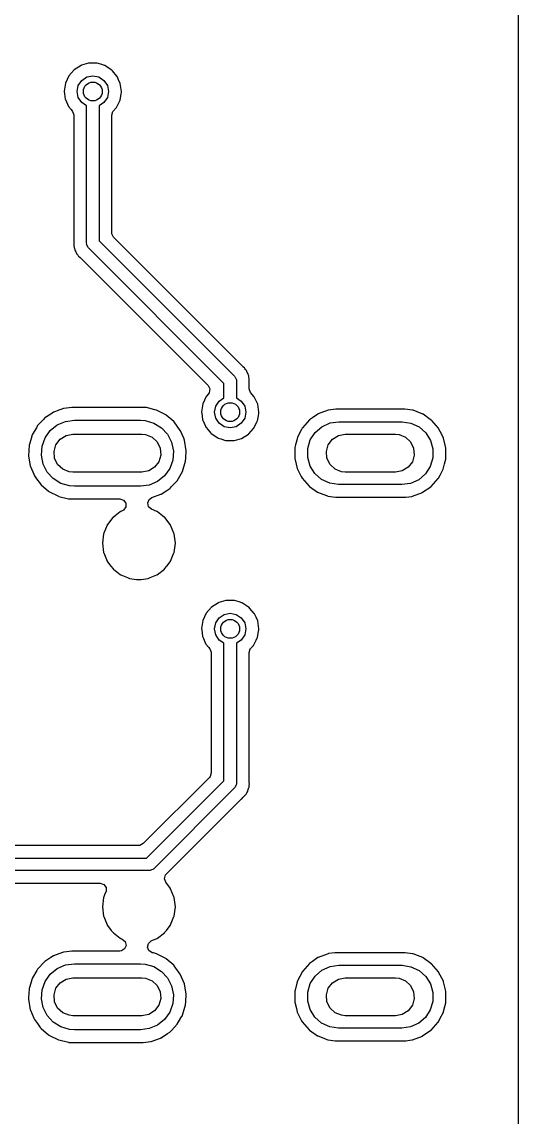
# Model space of a CAD drawing. Extents: x 0.04 to 2.01, y 0.04 to 5.04.
# Drawn here: x 1.699 to 2.01, y 1.463 to 2.149 of the extents above; entities that cross this region are included whole.
import ezdxf

# ---------------------------------------------------------------- set-up
doc = ezdxf.new("R2010")
doc.units = 0
doc.header["$MEASUREMENT"] = 0
doc.layers.add('BLACK', color=7, linetype='CONTINUOUS')

msp = doc.modelspace()

# ---------------------------------------------------------------- linework, layer by layer
at = {"layer": 'BLACK', "linetype": 'CONTINUOUS'}
for p, q in [((2.00982, 3.86016), (2.00982, 0.047923)), ((1.73201, 2.1187), (1.72865, 2.11489)), ((1.73631, 2.12141), (1.73201, 2.1187)), ((1.73657, 2.12149), (1.73631, 2.12141)), ((1.74092, 2.12273), (1.73657, 2.12149)), ((1.73657, 2.12149), (1.73657, 2.12149)), ((1.74119, 2.12281), (1.74092, 2.12273)), ((1.74092, 2.12273), (1.74092, 2.12273)), ((1.74147, 2.12281), (1.74119, 2.12281)), ((1.74325, 2.1228), (1.74147, 2.12281)), ((1.74627, 2.12278), (1.74325, 2.1228)), ((1.74919, 2.1219), (1.74627, 2.12278)), ((1.75087, 2.1214), (1.74919, 2.1219)), ((1.75114, 2.12132), (1.75087, 2.1214)), ((1.75087, 2.1214), (1.75087, 2.1214)), ((1.75178, 2.12091), (1.75114, 2.12132)), ((1.75517, 2.11871), (1.75178, 2.12091)), ((1.7554, 2.11856), (1.75517, 2.11871)), ((1.75517, 2.11871), (1.75517, 2.11871)), ((1.75558, 2.11835), (1.7554, 2.11856)), ((1.75588, 2.118), (1.75558, 2.11835)), ((1.75558, 2.11835), (1.75558, 2.11835)), ((1.75872, 2.11471), (1.75588, 2.118)), ((1.72865, 2.11489), (1.72649, 2.11029)), ((1.73453, 2.10882), (1.73666, 2.11201)), ((1.73666, 2.11201), (1.73986, 2.11415)), ((1.73986, 2.11415), (1.74362, 2.1149)), ((1.74362, 2.1149), (1.74739, 2.11415)), ((1.74739, 2.11415), (1.75058, 2.11201)), ((1.75058, 2.11201), (1.75272, 2.10882)), ((1.75883, 2.11446), (1.75872, 2.11471)), ((1.75978, 2.11238), (1.75883, 2.11446)), ((1.75883, 2.11446), (1.75883, 2.11446)), ((1.76082, 2.11008), (1.75978, 2.11238)), ((1.72649, 2.11029), (1.7257, 2.10527)), ((1.7257, 2.10527), (1.72574, 2.105)), ((1.72574, 2.105), (1.72594, 2.10351)), ((1.72574, 2.105), (1.72574, 2.105)), ((1.73378, 2.10506), (1.73453, 2.10882)), ((1.73453, 2.10129), (1.73378, 2.10506)), ((1.75272, 2.10882), (1.75346, 2.10506)), ((1.75346, 2.10506), (1.75272, 2.10129)), ((1.76154, 2.10506), (1.76082, 2.11008)), ((1.76137, 2.10363), (1.76151, 2.10447)), ((1.76151, 2.10447), (1.76154, 2.10462)), ((1.76151, 2.10447), (1.76151, 2.10447)), ((1.76154, 2.10462), (1.76154, 2.10506)), ((1.72594, 2.10351), (1.72636, 2.10024)), ((1.72636, 2.10024), (1.72648, 2.09998)), ((1.72648, 2.09998), (1.72648, 2.09998)), ((1.72648, 2.09998), (1.72777, 2.09705)), ((1.72777, 2.09705), (1.72841, 2.09559)), ((1.73666, 2.0981), (1.73453, 2.10129)), ((1.73969, 2.09608), (1.73666, 2.0981)), ((1.75058, 2.0981), (1.74756, 2.09608)), ((1.75272, 2.10129), (1.75058, 2.0981)), ((1.75848, 2.09504), (1.76069, 2.09961)), ((1.76069, 2.09961), (1.76137, 2.10363)), ((1.72841, 2.09559), (1.72999, 2.0937)), ((1.72999, 2.0937), (1.73088, 2.09265)), ((1.73088, 2.09265), (1.73178, 2.09042)), ((1.73178, 2.09042), (1.73179, 2.09014)), ((1.73969, 2.01006), (1.73969, 2.09608)), ((1.74756, 2.09608), (1.74756, 2.01169)), ((1.75545, 2.09019), (1.7562, 2.09248)), ((1.75545, 2.01657), (1.75545, 2.09019)), ((1.7562, 2.09248), (1.75646, 2.09281)), ((1.75646, 2.09281), (1.75829, 2.09483)), ((1.75829, 2.09483), (1.75848, 2.09504)), ((1.75829, 2.09483), (1.75829, 2.09483)), ((1.73179, 2.09014), (1.73179, 2.01216)), ((1.7555, 2.01596), (1.75545, 2.01657)), ((1.75659, 2.01381), (1.7555, 2.01596)), ((1.73178, 2.012), (1.73172, 2.01181)), ((1.73172, 2.01181), (1.73173, 2.01145)), ((1.73173, 2.01145), (1.73179, 2.00987)), ((1.73179, 2.01216), (1.73178, 2.012)), ((1.73179, 2.00987), (1.73179, 2.00972)), ((1.73179, 2.00972), (1.73179, 2.00895)), ((1.73179, 2.00895), (1.73182, 2.00878)), ((1.73182, 2.00878), (1.73184, 2.00858)), ((1.73184, 2.00858), (1.73188, 2.00741)), ((1.73978, 2.00975), (1.73969, 2.01006)), ((1.73973, 2.00944), (1.73978, 2.00975)), ((1.74015, 2.00862), (1.73973, 2.00944)), ((1.74044, 2.00774), (1.74015, 2.00862)), ((1.74756, 2.01169), (1.83241, 1.92684)), ((1.83723, 1.93318), (1.75659, 2.01381)), ((1.73188, 2.00741), (1.73202, 2.00708)), ((1.73202, 2.00708), (1.73202, 2.00708)), ((1.73202, 2.00708), (1.73206, 2.00699)), ((1.73206, 2.00699), (1.73231, 2.00617)), ((1.73231, 2.00617), (1.73239, 2.00572)), ((1.73239, 2.00572), (1.73258, 2.00542)), ((1.73258, 2.00542), (1.73294, 2.00483)), ((1.73294, 2.00483), (1.73321, 2.00432)), ((1.73321, 2.00432), (1.73362, 2.00336)), ((1.73362, 2.00336), (1.73378, 2.00317)), ((1.73378, 2.00317), (1.73395, 2.003)), ((1.73395, 2.003), (1.73451, 2.00228)), ((1.73451, 2.00228), (1.73471, 2.00197)), ((1.73471, 2.00197), (1.73562, 2.00127)), ((1.73562, 2.00127), (1.73602, 2.00093)), ((1.74069, 2.00755), (1.74044, 2.00774)), ((1.74084, 2.00727), (1.74069, 2.00755)), ((1.82569, 1.92242), (1.74084, 2.00727)), ((1.73602, 2.00093), (1.81582, 1.92112)), ((1.83762, 1.93284), (1.83723, 1.93318)), ((1.83854, 1.93214), (1.83762, 1.93284)), ((1.83241, 1.92684), (1.83255, 1.92656)), ((1.83255, 1.92656), (1.83281, 1.92637)), ((1.83281, 1.92637), (1.83309, 1.92549)), ((1.83873, 1.93183), (1.83854, 1.93214)), ((1.83929, 1.93111), (1.83873, 1.93183)), ((1.83873, 1.93183), (1.83873, 1.93183)), ((1.83947, 1.93094), (1.83929, 1.93111)), ((1.83962, 1.93075), (1.83947, 1.93094)), ((1.83973, 1.9305), (1.83962, 1.93075)), ((1.84004, 1.92979), (1.83973, 1.9305)), ((1.83973, 1.9305), (1.83973, 1.9305)), ((1.8403, 1.92928), (1.84004, 1.92979)), ((1.84085, 1.92839), (1.8403, 1.92928)), ((1.84093, 1.92794), (1.84085, 1.92839)), ((1.84118, 1.92712), (1.84093, 1.92794)), ((1.84122, 1.92703), (1.84118, 1.92712)), ((1.84136, 1.9267), (1.84122, 1.92703)), ((1.84122, 1.92703), (1.84122, 1.92703)), ((1.84138, 1.92634), (1.84136, 1.9267)), ((1.84141, 1.92553), (1.84138, 1.92634)), ((1.81582, 1.92112), (1.81692, 1.91898)), ((1.81692, 1.91898), (1.81654, 1.9166)), ((1.82569, 1.9134), (1.82569, 1.92242)), ((1.83309, 1.92549), (1.83351, 1.92467)), ((1.83351, 1.92467), (1.83346, 1.92436)), ((1.83346, 1.92436), (1.83356, 1.92406)), ((1.83356, 1.92406), (1.83356, 1.9134)), ((1.84142, 1.92533), (1.84141, 1.92553)), ((1.84145, 1.92516), (1.84142, 1.92533)), ((1.84145, 1.92439), (1.84145, 1.92516)), ((1.84146, 1.92424), (1.84145, 1.92439)), ((1.84145, 1.92195), (1.84146, 1.92211)), ((1.84145, 1.91932), (1.84145, 1.92195)), ((1.84147, 1.91899), (1.84145, 1.91932)), ((1.84153, 1.9223), (1.84146, 1.92424)), ((1.84146, 1.92211), (1.84153, 1.9223)), ((1.8424, 1.91677), (1.84147, 1.91899)), ((1.81465, 1.91426), (1.81249, 1.90966)), ((1.81483, 1.91447), (1.81465, 1.91426)), ((1.81599, 1.91579), (1.81483, 1.91447)), ((1.81483, 1.91447), (1.81483, 1.91447)), ((1.81654, 1.9166), (1.81599, 1.91579)), ((1.82266, 1.91138), (1.82569, 1.9134)), ((1.83356, 1.9134), (1.83658, 1.91138)), ((1.84472, 1.91408), (1.8424, 1.91677)), ((1.84682, 1.90945), (1.84472, 1.91408)), ((1.72134, 1.90523), (1.71921, 1.90445)), ((1.72526, 1.90665), (1.72134, 1.90523)), ((1.72547, 1.90673), (1.72526, 1.90665)), ((1.72526, 1.90665), (1.72526, 1.90665)), ((1.73042, 1.9073), (1.72547, 1.90673)), ((1.77656, 1.9073), (1.73042, 1.9073)), ((1.77662, 1.9073), (1.77656, 1.9073)), ((1.77681, 1.90729), (1.77662, 1.9073)), ((1.77662, 1.9073), (1.77662, 1.9073)), ((1.77698, 1.90728), (1.77681, 1.90729)), ((1.77681, 1.90729), (1.77681, 1.90729)), ((1.77715, 1.90724), (1.77698, 1.90728)), ((1.78239, 1.90595), (1.77715, 1.90724)), ((1.77715, 1.90724), (1.77715, 1.90724)), ((1.78345, 1.90569), (1.78239, 1.90595)), ((1.78938, 1.90267), (1.78345, 1.90569)), ((1.81249, 1.90966), (1.8117, 1.90464)), ((1.81978, 1.90443), (1.82053, 1.90819)), ((1.82053, 1.90819), (1.82266, 1.91138)), ((1.83658, 1.91138), (1.83872, 1.90819)), ((1.83872, 1.90819), (1.83946, 1.90443)), ((1.84754, 1.90443), (1.84682, 1.90945)), ((1.89101, 1.90572), (1.88477, 1.90336)), ((1.89124, 1.90575), (1.89101, 1.90572)), ((1.89583, 1.9063), (1.89124, 1.90575)), ((1.89124, 1.90575), (1.89124, 1.90575)), ((1.89596, 1.90632), (1.89583, 1.9063)), ((1.93883, 1.90632), (1.89596, 1.90632)), ((1.93895, 1.9063), (1.93883, 1.90632)), ((1.94368, 1.90568), (1.93895, 1.9063)), ((1.94392, 1.90565), (1.94368, 1.90568)), ((1.94368, 1.90568), (1.94368, 1.90568)), ((1.94414, 1.90556), (1.94392, 1.90565)), ((1.94667, 1.90457), (1.94414, 1.90556)), ((1.94414, 1.90556), (1.94414, 1.90556)), ((1.71296, 1.90008), (1.70906, 1.89597)), ((1.71348, 1.90064), (1.71296, 1.90008)), ((1.71364, 1.9008), (1.71348, 1.90064)), ((1.71348, 1.90064), (1.71348, 1.90064)), ((1.71733, 1.90322), (1.71364, 1.9008)), ((1.71902, 1.90433), (1.71733, 1.90322)), ((1.71921, 1.90445), (1.71902, 1.90433)), ((1.71902, 1.90433), (1.71902, 1.90433)), ((1.72138, 1.89642), (1.72653, 1.89865)), ((1.72653, 1.89865), (1.73209, 1.89941)), ((1.73209, 1.89941), (1.77343, 1.89941)), ((1.77343, 1.89941), (1.77644, 1.89919)), ((1.77644, 1.89919), (1.78183, 1.89762)), ((1.78955, 1.90252), (1.78938, 1.90267)), ((1.79428, 1.8985), (1.78955, 1.90252)), ((1.78955, 1.90252), (1.78955, 1.90252)), ((1.79446, 1.89835), (1.79428, 1.8985)), ((1.79428, 1.8985), (1.79428, 1.8985)), ((1.7984, 1.89299), (1.79446, 1.89835)), ((1.8117, 1.90464), (1.81174, 1.90437)), ((1.81174, 1.90437), (1.81174, 1.90437)), ((1.81174, 1.90437), (1.81179, 1.90399)), ((1.81179, 1.90399), (1.81236, 1.89961)), ((1.81236, 1.89961), (1.81248, 1.89935)), ((1.81248, 1.89935), (1.81248, 1.89935)), ((1.81248, 1.89935), (1.81409, 1.89569)), ((1.82053, 1.90066), (1.81978, 1.90443)), ((1.82266, 1.89747), (1.82053, 1.90066)), ((1.83872, 1.90066), (1.83658, 1.89747)), ((1.83946, 1.90443), (1.83872, 1.90066)), ((1.84448, 1.89441), (1.84636, 1.8983)), ((1.84636, 1.8983), (1.84657, 1.89873)), ((1.84657, 1.89873), (1.84669, 1.89898)), ((1.84657, 1.89873), (1.84657, 1.89873)), ((1.84669, 1.89898), (1.84724, 1.90221)), ((1.84724, 1.90221), (1.84751, 1.90384)), ((1.84751, 1.90384), (1.84754, 1.90399)), ((1.84751, 1.90384), (1.84751, 1.90384)), ((1.84754, 1.90399), (1.84754, 1.90443)), ((1.87927, 1.89958), (1.87483, 1.8946)), ((1.88119, 1.9009), (1.87927, 1.89958)), ((1.88457, 1.90323), (1.88119, 1.9009)), ((1.88477, 1.90336), (1.88457, 1.90323)), ((1.88457, 1.90323), (1.88457, 1.90323)), ((1.89211, 1.89763), (1.89764, 1.89843)), ((1.89764, 1.89843), (1.93701, 1.89843)), ((1.93701, 1.89843), (1.93725, 1.89842)), ((1.93725, 1.89842), (1.94276, 1.89757)), ((1.95014, 1.90322), (1.94667, 1.90457)), ((1.95033, 1.90309), (1.95014, 1.90322)), ((1.95486, 1.8999), (1.95033, 1.90309)), ((1.95033, 1.90309), (1.95033, 1.90309)), ((1.9556, 1.89939), (1.95486, 1.8999)), ((1.95999, 1.89436), (1.9556, 1.89939)), ((1.7083, 1.89466), (1.70596, 1.89064)), ((1.70906, 1.89597), (1.7083, 1.89466)), ((1.71377, 1.88832), (1.71702, 1.89289)), ((1.71702, 1.89289), (1.72138, 1.89642)), ((1.78183, 1.89762), (1.7866, 1.89467)), ((1.7866, 1.89467), (1.7904, 1.89054)), ((1.79849, 1.89278), (1.7984, 1.89299)), ((1.80051, 1.88805), (1.79849, 1.89278)), ((1.79849, 1.89278), (1.79849, 1.89278)), ((1.81409, 1.89569), (1.81441, 1.89496)), ((1.81441, 1.89496), (1.81579, 1.89332)), ((1.81579, 1.89332), (1.8175, 1.89128)), ((1.82586, 1.89533), (1.82266, 1.89747)), ((1.82962, 1.89458), (1.82586, 1.89533)), ((1.83339, 1.89533), (1.82962, 1.89458)), ((1.83658, 1.89747), (1.83339, 1.89533)), ((1.84125, 1.89084), (1.84429, 1.8942)), ((1.84429, 1.8942), (1.84448, 1.89441)), ((1.84429, 1.8942), (1.84429, 1.8942)), ((1.87426, 1.89352), (1.8717, 1.8887)), ((1.87472, 1.89439), (1.87426, 1.89352)), ((1.87483, 1.8946), (1.87472, 1.89439)), ((1.87472, 1.89439), (1.87472, 1.89439)), ((1.87977, 1.887), (1.8828, 1.89168)), ((1.8828, 1.89168), (1.88703, 1.89532)), ((1.88703, 1.89532), (1.89211, 1.89763)), ((1.94276, 1.89757), (1.94782, 1.89519)), ((1.94782, 1.89519), (1.952, 1.8915)), ((1.952, 1.8915), (1.95498, 1.88678)), ((1.96009, 1.89415), (1.95999, 1.89436)), ((1.961, 1.8924), (1.96009, 1.89415)), ((1.96009, 1.89415), (1.96009, 1.89415)), ((1.96305, 1.88842), (1.961, 1.8924)), ((1.70476, 1.88707), (1.70395, 1.88437)), ((1.70571, 1.89021), (1.70476, 1.88707)), ((1.70596, 1.89064), (1.70571, 1.89021)), ((1.71187, 1.88304), (1.71377, 1.88832)), ((1.72055, 1.88405), (1.72317, 1.88749)), ((1.72317, 1.88749), (1.72685, 1.88976)), ((1.72685, 1.88976), (1.7311, 1.89055)), ((1.7311, 1.89055), (1.77441, 1.89055)), ((1.77441, 1.89055), (1.7767, 1.89033)), ((1.7767, 1.89033), (1.78072, 1.88872)), ((1.78072, 1.88872), (1.78389, 1.88578)), ((1.78389, 1.88578), (1.78579, 1.8819)), ((1.7904, 1.89054), (1.79294, 1.88554)), ((1.79294, 1.88554), (1.79405, 1.88004)), ((1.80101, 1.88686), (1.80051, 1.88805)), ((1.80214, 1.8803), (1.80101, 1.88686)), ((1.8175, 1.89128), (1.8175, 1.89128)), ((1.8175, 1.89128), (1.81768, 1.89107)), ((1.81768, 1.89107), (1.82191, 1.88825)), ((1.82191, 1.88825), (1.82217, 1.88817)), ((1.82217, 1.88817), (1.82217, 1.88817)), ((1.82217, 1.88817), (1.82378, 1.88767)), ((1.82378, 1.88767), (1.82676, 1.88674)), ((1.82676, 1.88674), (1.8293, 1.88669)), ((1.8293, 1.88669), (1.83156, 1.88665)), ((1.83156, 1.88665), (1.83156, 1.88665)), ((1.83156, 1.88665), (1.83184, 1.88664)), ((1.83184, 1.88664), (1.8321, 1.88672)), ((1.8321, 1.88672), (1.83375, 1.88717)), ((1.8321, 1.88672), (1.8321, 1.88672)), ((1.83375, 1.88717), (1.83674, 1.88798)), ((1.83674, 1.88798), (1.84107, 1.89064)), ((1.84107, 1.89064), (1.84125, 1.89084)), ((1.87123, 1.88682), (1.87053, 1.88405)), ((1.8717, 1.8887), (1.87123, 1.88682)), ((1.87817, 1.88165), (1.87977, 1.887)), ((1.89102, 1.88405), (1.89364, 1.88749)), ((1.89364, 1.88749), (1.89732, 1.88976)), ((1.89732, 1.88976), (1.90157, 1.89055)), ((1.90157, 1.89055), (1.93307, 1.89055)), ((1.93307, 1.89055), (1.93536, 1.89033)), ((1.93536, 1.89033), (1.93938, 1.88872)), ((1.93938, 1.88872), (1.94255, 1.88578)), ((1.94255, 1.88578), (1.94445, 1.8819)), ((1.95498, 1.88678), (1.95651, 1.88141)), ((1.96314, 1.88805), (1.96305, 1.88842)), ((1.96415, 1.88382), (1.96314, 1.88805)), ((1.70378, 1.88383), (1.70337, 1.87718)), ((1.70395, 1.88437), (1.70378, 1.88383)), ((1.71146, 1.87744), (1.71187, 1.88304)), ((1.71935, 1.87989), (1.72055, 1.88405)), ((1.71972, 1.87558), (1.71935, 1.87989)), ((1.78579, 1.8819), (1.78616, 1.87759)), ((1.79405, 1.88004), (1.79364, 1.87444)), ((1.80185, 1.87555), (1.80214, 1.8803)), ((1.87008, 1.88222), (1.87004, 1.87555)), ((1.87053, 1.88405), (1.87008, 1.88222)), ((1.87813, 1.87607), (1.87817, 1.88165)), ((1.88982, 1.87989), (1.89102, 1.88405)), ((1.89019, 1.87558), (1.88982, 1.87989)), ((1.94445, 1.8819), (1.94483, 1.87759)), ((1.95651, 1.88141), (1.95648, 1.87583)), ((1.96461, 1.88193), (1.96415, 1.88382)), ((1.96457, 1.87526), (1.96461, 1.88193)), ((1.70337, 1.87718), (1.7045, 1.87062)), ((1.71257, 1.87194), (1.71146, 1.87744)), ((1.71511, 1.86694), (1.71257, 1.87194)), ((1.72162, 1.8717), (1.71972, 1.87558)), ((1.72479, 1.86876), (1.72162, 1.8717)), ((1.78496, 1.87343), (1.78234, 1.86999)), ((1.78616, 1.87759), (1.78496, 1.87343)), ((1.79364, 1.87444), (1.79174, 1.86916)), ((1.7998, 1.86727), (1.80173, 1.87365)), ((1.80173, 1.87365), (1.80185, 1.87555)), ((1.87004, 1.87555), (1.8701, 1.87532)), ((1.8701, 1.87532), (1.87092, 1.87188)), ((1.8701, 1.87532), (1.8701, 1.87532)), ((1.87092, 1.87188), (1.8716, 1.86906)), ((1.87967, 1.8707), (1.87813, 1.87607)), ((1.89209, 1.8717), (1.89019, 1.87558)), ((1.89526, 1.86876), (1.89209, 1.8717)), ((1.94362, 1.87343), (1.941, 1.86999)), ((1.94483, 1.87759), (1.94362, 1.87343)), ((1.95648, 1.87583), (1.95488, 1.87048)), ((1.96294, 1.86878), (1.96376, 1.87202)), ((1.96376, 1.87202), (1.96451, 1.87503)), ((1.96451, 1.87503), (1.96457, 1.87526)), ((1.96451, 1.87503), (1.96451, 1.87503)), ((1.7045, 1.87062), (1.70459, 1.87041)), ((1.70459, 1.87041), (1.70662, 1.86563)), ((1.70662, 1.86563), (1.70711, 1.86449)), ((1.70711, 1.86449), (1.70845, 1.86267)), ((1.71891, 1.86281), (1.71511, 1.86694)), ((1.72881, 1.86715), (1.72479, 1.86876)), ((1.7311, 1.86693), (1.72881, 1.86715)), ((1.77441, 1.86693), (1.7311, 1.86693)), ((1.77866, 1.86772), (1.77441, 1.86693)), ((1.78234, 1.86999), (1.77866, 1.86772)), ((1.78849, 1.86459), (1.78413, 1.86106)), ((1.79174, 1.86916), (1.78849, 1.86459)), ((1.79645, 1.86151), (1.7998, 1.86727)), ((1.8716, 1.86906), (1.87216, 1.86797)), ((1.87216, 1.86797), (1.87414, 1.86413)), ((1.87414, 1.86413), (1.87466, 1.86312)), ((1.88265, 1.86598), (1.87967, 1.8707)), ((1.88683, 1.86229), (1.88265, 1.86598)), ((1.89928, 1.86715), (1.89526, 1.86876)), ((1.90157, 1.86693), (1.89928, 1.86715)), ((1.93307, 1.86693), (1.90157, 1.86693)), ((1.93732, 1.86772), (1.93307, 1.86693)), ((1.941, 1.86999), (1.93732, 1.86772)), ((1.95184, 1.8658), (1.94761, 1.86216)), ((1.95488, 1.87048), (1.95184, 1.8658)), ((1.95995, 1.86312), (1.96098, 1.86508)), ((1.96098, 1.86508), (1.96294, 1.86878)), ((1.70845, 1.86267), (1.71059, 1.85976)), ((1.71059, 1.85976), (1.71105, 1.85913)), ((1.71105, 1.85913), (1.71123, 1.85898)), ((1.71123, 1.85898), (1.71123, 1.85898)), ((1.71123, 1.85898), (1.71596, 1.85496)), ((1.72368, 1.85986), (1.71891, 1.86281)), ((1.72907, 1.85829), (1.72368, 1.85986)), ((1.73209, 1.85807), (1.72907, 1.85829)), ((1.77343, 1.85807), (1.73209, 1.85807)), ((1.77898, 1.85883), (1.77343, 1.85807)), ((1.78413, 1.86106), (1.77898, 1.85883)), ((1.79223, 1.85706), (1.79297, 1.85784)), ((1.79297, 1.85784), (1.79645, 1.86151)), ((1.87466, 1.86312), (1.87905, 1.85809)), ((1.87905, 1.85809), (1.87924, 1.85796)), ((1.87924, 1.85796), (1.87924, 1.85796)), ((1.87924, 1.85796), (1.88432, 1.85439)), ((1.89188, 1.85992), (1.88683, 1.86229)), ((1.8974, 1.85906), (1.89188, 1.85992)), ((1.89764, 1.85906), (1.8974, 1.85906)), ((1.93701, 1.85906), (1.89764, 1.85906)), ((1.94253, 1.85985), (1.93701, 1.85906)), ((1.94761, 1.86216), (1.94253, 1.85985)), ((1.95007, 1.85425), (1.95519, 1.85777)), ((1.95519, 1.85777), (1.95538, 1.8579)), ((1.95538, 1.8579), (1.95982, 1.86288)), ((1.95982, 1.86288), (1.95995, 1.86312)), ((1.71596, 1.85496), (1.71613, 1.85482)), ((1.71613, 1.85482), (1.72206, 1.85179)), ((1.72206, 1.85179), (1.72228, 1.85173)), ((1.72228, 1.85173), (1.72228, 1.85173)), ((1.72228, 1.85173), (1.72836, 1.85024)), ((1.77892, 1.84981), (1.78055, 1.85094)), ((1.78055, 1.85094), (1.7863, 1.85303)), ((1.7863, 1.85303), (1.78649, 1.85315)), ((1.78649, 1.85315), (1.78994, 1.85541)), ((1.78649, 1.85315), (1.78649, 1.85315)), ((1.78994, 1.85541), (1.79187, 1.85668)), ((1.79187, 1.85668), (1.79223, 1.85706)), ((1.88432, 1.85439), (1.88451, 1.85426)), ((1.88451, 1.85426), (1.88524, 1.85397)), ((1.88524, 1.85397), (1.89043, 1.85195)), ((1.89043, 1.85195), (1.89073, 1.85183)), ((1.89073, 1.85183), (1.89096, 1.8518)), ((1.89096, 1.8518), (1.89096, 1.8518)), ((1.89096, 1.8518), (1.89385, 1.85142)), ((1.89385, 1.85142), (1.89582, 1.85116)), ((1.89582, 1.85116), (1.93868, 1.85116)), ((1.93868, 1.85116), (1.93958, 1.85127)), ((1.93958, 1.85127), (1.9434, 1.85173)), ((1.9434, 1.85173), (1.94363, 1.85176)), ((1.9434, 1.85173), (1.9434, 1.85173)), ((1.94363, 1.85176), (1.94988, 1.85412)), ((1.94988, 1.85412), (1.95007, 1.85425)), ((1.95007, 1.85425), (1.95007, 1.85425)), ((1.72836, 1.85024), (1.72836, 1.85024)), ((1.72836, 1.85024), (1.72853, 1.8502)), ((1.72853, 1.8502), (1.72871, 1.85019)), ((1.72871, 1.85019), (1.72871, 1.85019)), ((1.72871, 1.85019), (1.72889, 1.85018)), ((1.72889, 1.85018), (1.72889, 1.85018)), ((1.72889, 1.85018), (1.72895, 1.85018)), ((1.72895, 1.85018), (1.7606, 1.85018)), ((1.7606, 1.85018), (1.76289, 1.84943)), ((1.76289, 1.84943), (1.76431, 1.84748)), ((1.76431, 1.84508), (1.76289, 1.84313)), ((1.76431, 1.84748), (1.76431, 1.84508)), ((1.77799, 1.84758), (1.77892, 1.84981)), ((1.77856, 1.84524), (1.77799, 1.84758)), ((1.78039, 1.84367), (1.77856, 1.84524)), ((1.78363, 1.84233), (1.78039, 1.84367)), ((1.75613, 1.8384), (1.75281, 1.83407)), ((1.75628, 1.8386), (1.75613, 1.8384)), ((1.75762, 1.83963), (1.75628, 1.8386)), ((1.76081, 1.84208), (1.75762, 1.83963)), ((1.76101, 1.84223), (1.76081, 1.84208)), ((1.76081, 1.84208), (1.76081, 1.84208)), ((1.76125, 1.84233), (1.76101, 1.84223)), ((1.76209, 1.84268), (1.76125, 1.84233)), ((1.76125, 1.84233), (1.76125, 1.84233)), ((1.76289, 1.84313), (1.76209, 1.84268)), ((1.78387, 1.84223), (1.78363, 1.84233)), ((1.78363, 1.84233), (1.78363, 1.84233)), ((1.78407, 1.84208), (1.78387, 1.84223)), ((1.78726, 1.83963), (1.78407, 1.84208)), ((1.78407, 1.84208), (1.78407, 1.84208)), ((1.7886, 1.8386), (1.78726, 1.83963)), ((1.78876, 1.8384), (1.7886, 1.8386)), ((1.79208, 1.83407), (1.78876, 1.8384)), ((1.75255, 1.83363), (1.75054, 1.82877)), ((1.75265, 1.83387), (1.75255, 1.83363)), ((1.75255, 1.83363), (1.75255, 1.83363)), ((1.75281, 1.83407), (1.75265, 1.83387)), ((1.75281, 1.83407), (1.75281, 1.83407)), ((1.79223, 1.83387), (1.79208, 1.83407)), ((1.79208, 1.83407), (1.79208, 1.83407)), ((1.79233, 1.83363), (1.79223, 1.83387)), ((1.79434, 1.82877), (1.79233, 1.83363)), ((1.79233, 1.83363), (1.79233, 1.83363)), ((1.75037, 1.82836), (1.74959, 1.82244)), ((1.75054, 1.82877), (1.75037, 1.82836)), ((1.79452, 1.82836), (1.79434, 1.82877)), ((1.79529, 1.82244), (1.79452, 1.82836)), ((1.74959, 1.82244), (1.75037, 1.81653)), ((1.75037, 1.81653), (1.75046, 1.81629)), ((1.75046, 1.81629), (1.75255, 1.81125)), ((1.79233, 1.81125), (1.79442, 1.81629)), ((1.79442, 1.81629), (1.79452, 1.81653)), ((1.79452, 1.81653), (1.79529, 1.82244)), ((1.75255, 1.81125), (1.75255, 1.81125)), ((1.75255, 1.81125), (1.75265, 1.81101)), ((1.75265, 1.81101), (1.75281, 1.81081)), ((1.75281, 1.81081), (1.75281, 1.81081)), ((1.75281, 1.81081), (1.75499, 1.80796)), ((1.78989, 1.80796), (1.79208, 1.81081)), ((1.79208, 1.81081), (1.79223, 1.81101)), ((1.79208, 1.81081), (1.79208, 1.81081)), ((1.79223, 1.81101), (1.79233, 1.81125)), ((1.79233, 1.81125), (1.79233, 1.81125)), ((1.75499, 1.80796), (1.75628, 1.80628)), ((1.75628, 1.80628), (1.75648, 1.80613)), ((1.75648, 1.80613), (1.76081, 1.80281)), ((1.76081, 1.80281), (1.76081, 1.80281)), ((1.76081, 1.80281), (1.76101, 1.80265)), ((1.76101, 1.80265), (1.76125, 1.80255)), ((1.76125, 1.80255), (1.76125, 1.80255)), ((1.76125, 1.80255), (1.76533, 1.80086)), ((1.77955, 1.80086), (1.78363, 1.80255)), ((1.78363, 1.80255), (1.78387, 1.80265)), ((1.78363, 1.80255), (1.78363, 1.80255)), ((1.78387, 1.80265), (1.78407, 1.80281)), ((1.78407, 1.80281), (1.7884, 1.80613)), ((1.78407, 1.80281), (1.78407, 1.80281)), ((1.7884, 1.80613), (1.7886, 1.80628)), ((1.7886, 1.80628), (1.78989, 1.80796)), ((1.76533, 1.80086), (1.76653, 1.80037)), ((1.76653, 1.80037), (1.77096, 1.79978)), ((1.77096, 1.79978), (1.77393, 1.79978)), ((1.77393, 1.79978), (1.77836, 1.80037)), ((1.77836, 1.80037), (1.77955, 1.80086)), ((1.81801, 1.78245), (1.81465, 1.77864)), ((1.82231, 1.78516), (1.81801, 1.78245)), ((1.82257, 1.78524), (1.82231, 1.78516)), ((1.82692, 1.78648), (1.82257, 1.78524)), ((1.82257, 1.78524), (1.82257, 1.78524)), ((1.82719, 1.78656), (1.82692, 1.78648)), ((1.82692, 1.78648), (1.82692, 1.78648)), ((1.82747, 1.78655), (1.82719, 1.78656)), ((1.82925, 1.78654), (1.82747, 1.78655)), ((1.83227, 1.78652), (1.82925, 1.78654)), ((1.83513, 1.78567), (1.83227, 1.78652)), ((1.83687, 1.78515), (1.83513, 1.78567)), ((1.83714, 1.78507), (1.83687, 1.78515)), ((1.83687, 1.78515), (1.83687, 1.78515)), ((1.83737, 1.78492), (1.83714, 1.78507)), ((1.84117, 1.78246), (1.83737, 1.78492)), ((1.8414, 1.78231), (1.84117, 1.78246)), ((1.84117, 1.78246), (1.84117, 1.78246)), ((1.84158, 1.7821), (1.8414, 1.78231)), ((1.84199, 1.78162), (1.84158, 1.7821)), ((1.84158, 1.7821), (1.84158, 1.7821)), ((1.81465, 1.77864), (1.81249, 1.77404)), ((1.82053, 1.77257), (1.82266, 1.77576)), ((1.82266, 1.77576), (1.82586, 1.7779)), ((1.82586, 1.7779), (1.82962, 1.77865)), ((1.82962, 1.77865), (1.83339, 1.7779)), ((1.83339, 1.7779), (1.83658, 1.77576)), ((1.83658, 1.77576), (1.83872, 1.77257)), ((1.84472, 1.77846), (1.84199, 1.78162)), ((1.84483, 1.7782), (1.84472, 1.77846)), ((1.84577, 1.77614), (1.84483, 1.7782)), ((1.84483, 1.7782), (1.84483, 1.7782)), ((1.84682, 1.77383), (1.84577, 1.77614)), ((1.81249, 1.77404), (1.8117, 1.76902)), ((1.8117, 1.76902), (1.81174, 1.76875)), ((1.81174, 1.76875), (1.81174, 1.76875)), ((1.81174, 1.76875), (1.81178, 1.76848)), ((1.81178, 1.76848), (1.81236, 1.76398)), ((1.81978, 1.7688), (1.82053, 1.77257)), ((1.82053, 1.76504), (1.81978, 1.7688)), ((1.83872, 1.77257), (1.83946, 1.7688)), ((1.83946, 1.7688), (1.83872, 1.76504)), ((1.84754, 1.7688), (1.84682, 1.77383)), ((1.84717, 1.7662), (1.84751, 1.76822)), ((1.84751, 1.76822), (1.84754, 1.76837)), ((1.84751, 1.76822), (1.84751, 1.76822)), ((1.84754, 1.76837), (1.84754, 1.7688)), ((1.81236, 1.76398), (1.81248, 1.76373)), ((1.81248, 1.76373), (1.81248, 1.76373)), ((1.81248, 1.76373), (1.81426, 1.75967)), ((1.82266, 1.76184), (1.82053, 1.76504)), ((1.82569, 1.75982), (1.82266, 1.76184)), ((1.83658, 1.76184), (1.83356, 1.75982)), ((1.83872, 1.76504), (1.83658, 1.76184)), ((1.84448, 1.75878), (1.84596, 1.76184)), ((1.84596, 1.76184), (1.84657, 1.76311)), ((1.84657, 1.76311), (1.84669, 1.76336)), ((1.84657, 1.76311), (1.84657, 1.76311)), ((1.84669, 1.76336), (1.84717, 1.7662)), ((1.81426, 1.75967), (1.81441, 1.75933)), ((1.81441, 1.75933), (1.81598, 1.75746)), ((1.81598, 1.75746), (1.81688, 1.7564)), ((1.81688, 1.7564), (1.81778, 1.75417)), ((1.82569, 1.67377), (1.82569, 1.75982)), ((1.83356, 1.75982), (1.83356, 1.67214)), ((1.84145, 1.75394), (1.8422, 1.75623)), ((1.8422, 1.75623), (1.84246, 1.75656)), ((1.84246, 1.75656), (1.8428, 1.75693)), ((1.8428, 1.75693), (1.84413, 1.7584)), ((1.84413, 1.7584), (1.84429, 1.75858)), ((1.84429, 1.75858), (1.84448, 1.75878)), ((1.84429, 1.75858), (1.84429, 1.75858)), ((1.81778, 1.75417), (1.81779, 1.75389)), ((1.81779, 1.75389), (1.81779, 1.67866)), ((1.84145, 1.67322), (1.84145, 1.75394)), ((1.81665, 1.6759), (1.77518, 1.63443)), ((1.77731, 1.62539), (1.82569, 1.67377)), ((1.81705, 1.67637), (1.81665, 1.6759)), ((1.81779, 1.67866), (1.81705, 1.67637)), ((1.84149, 1.67269), (1.84145, 1.67322)), ((1.84164, 1.67155), (1.84149, 1.67269)), ((1.83241, 1.66936), (1.78172, 1.61867)), ((1.83255, 1.66964), (1.83241, 1.66936)), ((1.83281, 1.66983), (1.83255, 1.66964)), ((1.83309, 1.6707), (1.83281, 1.66983)), ((1.83351, 1.67153), (1.83309, 1.6707)), ((1.83356, 1.67214), (1.83346, 1.67184)), ((1.83346, 1.67184), (1.83351, 1.67153)), ((1.839, 1.66485), (1.83955, 1.66545)), ((1.83955, 1.66545), (1.8398, 1.66571)), ((1.8398, 1.66571), (1.83996, 1.66613)), ((1.83996, 1.66613), (1.84037, 1.66689)), ((1.84037, 1.66689), (1.84042, 1.66697)), ((1.84042, 1.66697), (1.84063, 1.66727)), ((1.84042, 1.66697), (1.84042, 1.66697)), ((1.84063, 1.66727), (1.84087, 1.66829)), ((1.84087, 1.66829), (1.84104, 1.66883)), ((1.84104, 1.66883), (1.84133, 1.66955)), ((1.84133, 1.66955), (1.84143, 1.6698)), ((1.84133, 1.66955), (1.84133, 1.66955)), ((1.84143, 1.6698), (1.84145, 1.67005)), ((1.84145, 1.67029), (1.84156, 1.67119)), ((1.84145, 1.67005), (1.84145, 1.67029)), ((1.84156, 1.6712), (1.84164, 1.67155)), ((1.84156, 1.67119), (1.84156, 1.6712)), ((1.84156, 1.6712), (1.84156, 1.6712)), ((1.78956, 1.61535), (1.8365, 1.66229)), ((1.8365, 1.66229), (1.83662, 1.66239)), ((1.83662, 1.66239), (1.8368, 1.66248)), ((1.8368, 1.66248), (1.83762, 1.66336)), ((1.83762, 1.66336), (1.83812, 1.66391)), ((1.83812, 1.66391), (1.83822, 1.66401)), ((1.83822, 1.66401), (1.83877, 1.66455)), ((1.83877, 1.66455), (1.83887, 1.6647)), ((1.83887, 1.6647), (1.839, 1.66485)), ((1.77242, 1.63329), (1.596, 1.63329)), ((1.77303, 1.63334), (1.77242, 1.63329)), ((1.77518, 1.63443), (1.77303, 1.63334)), ((1.5939, 1.62539), (1.77731, 1.62539)), ((1.77894, 1.61752), (1.59553, 1.61752)), ((1.77924, 1.61762), (1.77894, 1.61752)), ((1.77955, 1.61757), (1.77924, 1.61762)), ((1.78037, 1.61799), (1.77955, 1.61757)), ((1.78125, 1.61827), (1.78037, 1.61799)), ((1.78144, 1.61853), (1.78125, 1.61827)), ((1.78172, 1.61867), (1.78144, 1.61853)), ((1.78842, 1.61249), (1.78911, 1.6148)), ((1.78923, 1.61022), (1.78842, 1.61249)), ((1.78911, 1.6148), (1.78956, 1.61535)), ((1.60041, 1.60963), (1.74819, 1.60963)), ((1.74819, 1.60963), (1.75048, 1.60888)), ((1.75048, 1.60888), (1.7519, 1.60693)), ((1.75179, 1.60424), (1.75101, 1.60235)), ((1.7519, 1.60452), (1.75179, 1.60424)), ((1.7519, 1.60693), (1.7519, 1.60452)), ((1.79223, 1.60631), (1.78923, 1.61022)), ((1.79233, 1.60607), (1.79223, 1.60631)), ((1.79442, 1.60103), (1.79233, 1.60607)), ((1.79233, 1.60607), (1.79233, 1.60607)), ((1.75037, 1.6008), (1.74959, 1.59488)), ((1.75049, 1.60108), (1.75037, 1.6008)), ((1.75101, 1.60235), (1.75049, 1.60108)), ((1.79452, 1.6008), (1.79442, 1.60103)), ((1.79529, 1.59488), (1.79452, 1.6008)), ((1.74959, 1.59488), (1.75037, 1.58897)), ((1.79452, 1.58897), (1.79529, 1.59488)), ((1.75037, 1.58897), (1.75046, 1.58873)), ((1.75046, 1.58873), (1.75255, 1.58369)), ((1.75255, 1.58369), (1.75255, 1.58369)), ((1.75255, 1.58369), (1.75265, 1.58346)), ((1.75265, 1.58346), (1.75281, 1.58325)), ((1.75281, 1.58325), (1.75281, 1.58325)), ((1.75281, 1.58325), (1.75521, 1.58011)), ((1.78967, 1.58011), (1.79208, 1.58325)), ((1.79208, 1.58325), (1.79223, 1.58346)), ((1.79208, 1.58325), (1.79208, 1.58325)), ((1.79223, 1.58346), (1.79233, 1.58369)), ((1.79233, 1.58369), (1.79442, 1.58873)), ((1.79233, 1.58369), (1.79233, 1.58369)), ((1.79442, 1.58873), (1.79452, 1.58897)), ((1.75521, 1.58011), (1.75628, 1.57872)), ((1.75628, 1.57872), (1.75648, 1.57857)), ((1.75648, 1.57857), (1.76081, 1.57525)), ((1.78407, 1.57525), (1.7884, 1.57857)), ((1.7884, 1.57857), (1.7886, 1.57872)), ((1.7886, 1.57872), (1.78967, 1.58011)), ((1.76081, 1.57525), (1.76081, 1.57525)), ((1.76081, 1.57525), (1.76101, 1.57509)), ((1.76101, 1.57509), (1.76125, 1.57499)), ((1.76125, 1.57499), (1.76125, 1.57499)), ((1.76125, 1.57499), (1.76209, 1.57464)), ((1.76209, 1.57464), (1.76392, 1.57308)), ((1.76449, 1.57074), (1.76356, 1.56851)), ((1.76392, 1.57308), (1.76449, 1.57074)), ((1.77782, 1.56969), (1.77839, 1.57203)), ((1.77873, 1.56746), (1.77782, 1.56969)), ((1.77839, 1.57203), (1.78021, 1.57358)), ((1.78021, 1.57358), (1.78108, 1.57394)), ((1.78108, 1.57394), (1.78387, 1.57509)), ((1.78387, 1.57509), (1.78407, 1.57525)), ((1.78407, 1.57525), (1.78407, 1.57525)), ((1.71733, 1.56307), (1.71364, 1.56064)), ((1.71902, 1.56417), (1.71733, 1.56307)), ((1.71921, 1.5643), (1.71902, 1.56417)), ((1.71902, 1.56417), (1.71902, 1.56417)), ((1.72012, 1.56463), (1.71921, 1.5643)), ((1.72526, 1.56649), (1.72012, 1.56463)), ((1.72547, 1.56657), (1.72526, 1.56649)), ((1.72526, 1.56649), (1.72526, 1.56649)), ((1.73042, 1.56715), (1.72547, 1.56657)), ((1.7606, 1.56715), (1.73042, 1.56715)), ((1.76151, 1.56725), (1.7606, 1.56715)), ((1.76356, 1.56851), (1.76151, 1.56725)), ((1.78078, 1.56619), (1.77873, 1.56746)), ((1.78158, 1.56599), (1.78078, 1.56619)), ((1.78345, 1.56554), (1.78158, 1.56599)), ((1.78938, 1.56251), (1.78345, 1.56554)), ((1.78955, 1.56236), (1.78938, 1.56251)), ((1.88457, 1.56307), (1.88104, 1.56064)), ((1.88477, 1.5632), (1.88457, 1.56307)), ((1.88457, 1.56307), (1.88457, 1.56307)), ((1.89101, 1.56556), (1.88477, 1.5632)), ((1.89124, 1.56559), (1.89101, 1.56556)), ((1.89506, 1.56605), (1.89124, 1.56559)), ((1.89124, 1.56559), (1.89124, 1.56559)), ((1.89596, 1.56616), (1.89506, 1.56605)), ((1.93883, 1.56616), (1.89596, 1.56616)), ((1.93923, 1.56611), (1.93883, 1.56616)), ((1.94368, 1.56552), (1.93923, 1.56611)), ((1.94392, 1.56549), (1.94368, 1.56552)), ((1.94368, 1.56552), (1.94368, 1.56552)), ((1.94414, 1.56541), (1.94392, 1.56549)), ((1.94676, 1.56438), (1.94414, 1.56541)), ((1.94414, 1.56541), (1.94414, 1.56541)), ((1.95014, 1.56307), (1.94676, 1.56438)), ((1.95033, 1.56293), (1.95014, 1.56307)), ((1.95518, 1.55952), (1.95033, 1.56293)), ((1.95033, 1.56293), (1.95033, 1.56293)), ((1.70906, 1.55581), (1.70862, 1.55506)), ((1.71364, 1.56064), (1.70906, 1.55581)), ((1.71702, 1.55273), (1.72138, 1.55626)), ((1.72138, 1.55626), (1.72653, 1.55849)), ((1.72653, 1.55849), (1.73209, 1.55925)), ((1.73209, 1.55925), (1.77343, 1.55925)), ((1.77343, 1.55925), (1.77644, 1.55903)), ((1.77644, 1.55903), (1.78183, 1.55746)), ((1.78183, 1.55746), (1.7866, 1.55451)), ((1.79428, 1.55834), (1.78955, 1.56236)), ((1.78955, 1.56236), (1.78955, 1.56236)), ((1.79446, 1.5582), (1.79428, 1.55834)), ((1.79428, 1.55834), (1.79428, 1.55834)), ((1.79459, 1.55801), (1.79446, 1.5582)), ((1.79569, 1.55651), (1.79459, 1.55801)), ((1.79459, 1.55801), (1.79459, 1.55801)), ((1.7984, 1.55283), (1.79569, 1.55651)), ((1.87927, 1.55942), (1.87483, 1.55444)), ((1.88104, 1.56064), (1.87927, 1.55942)), ((1.88703, 1.55517), (1.89211, 1.55748)), ((1.89211, 1.55748), (1.89764, 1.55827)), ((1.89764, 1.55827), (1.93701, 1.55827)), ((1.93701, 1.55827), (1.93725, 1.55827)), ((1.93725, 1.55827), (1.94276, 1.55741)), ((1.94276, 1.55741), (1.94782, 1.55504)), ((1.9556, 1.55923), (1.95518, 1.55952)), ((1.95999, 1.5542), (1.9556, 1.55923)), ((1.70571, 1.55005), (1.70524, 1.54848)), ((1.70592, 1.55041), (1.70571, 1.55005)), ((1.70862, 1.55506), (1.70592, 1.55041)), ((1.71377, 1.54816), (1.71702, 1.55273)), ((1.72317, 1.54733), (1.72685, 1.5496)), ((1.72685, 1.5496), (1.7311, 1.55039)), ((1.7311, 1.55039), (1.77441, 1.55039)), ((1.77441, 1.55039), (1.7767, 1.55017)), ((1.7767, 1.55017), (1.78072, 1.54857)), ((1.7866, 1.55451), (1.7904, 1.55038)), ((1.7904, 1.55038), (1.79294, 1.54538)), ((1.80101, 1.5467), (1.7984, 1.55283)), ((1.87459, 1.55399), (1.8717, 1.54854)), ((1.87472, 1.55423), (1.87459, 1.55399)), ((1.87483, 1.55444), (1.87472, 1.55423)), ((1.87472, 1.55423), (1.87472, 1.55423)), ((1.87977, 1.54684), (1.8828, 1.55152)), ((1.8828, 1.55152), (1.88703, 1.55517)), ((1.89364, 1.54733), (1.89732, 1.5496)), ((1.89732, 1.5496), (1.90157, 1.55039)), ((1.90157, 1.55039), (1.93307, 1.55039)), ((1.93307, 1.55039), (1.93536, 1.55017)), ((1.93536, 1.55017), (1.93938, 1.54857)), ((1.94782, 1.55504), (1.952, 1.55134)), ((1.952, 1.55134), (1.95498, 1.54662)), ((1.96009, 1.55399), (1.95999, 1.5542)), ((1.96103, 1.55218), (1.96009, 1.55399)), ((1.96009, 1.55399), (1.96009, 1.55399)), ((1.96305, 1.54827), (1.96103, 1.55218)), ((1.70378, 1.54368), (1.70358, 1.54041)), ((1.70416, 1.54492), (1.70378, 1.54368)), ((1.70524, 1.54848), (1.70416, 1.54492)), ((1.71146, 1.53728), (1.71187, 1.54288)), ((1.71187, 1.54288), (1.71377, 1.54816)), ((1.71935, 1.53974), (1.72055, 1.54389)), ((1.72055, 1.54389), (1.72317, 1.54733)), ((1.78072, 1.54857), (1.78389, 1.54562)), ((1.78389, 1.54562), (1.78579, 1.54174)), ((1.79294, 1.54538), (1.79405, 1.53988)), ((1.80214, 1.54014), (1.80101, 1.5467)), ((1.87008, 1.54206), (1.87006, 1.53869)), ((1.87024, 1.54271), (1.87008, 1.54206)), ((1.87136, 1.54718), (1.87024, 1.54271)), ((1.8717, 1.54854), (1.87136, 1.54718)), ((1.87817, 1.54149), (1.87977, 1.54684)), ((1.88982, 1.53974), (1.89102, 1.54389)), ((1.89102, 1.54389), (1.89364, 1.54733)), ((1.93938, 1.54857), (1.94255, 1.54562)), ((1.94255, 1.54562), (1.94445, 1.54174)), ((1.95498, 1.54662), (1.95651, 1.54125)), ((1.9631, 1.54804), (1.96305, 1.54827)), ((1.96433, 1.54291), (1.9631, 1.54804)), ((1.96461, 1.54178), (1.96433, 1.54291)), ((1.70345, 1.53831), (1.70337, 1.53703)), ((1.70337, 1.53703), (1.7045, 1.53046)), ((1.70358, 1.54041), (1.70345, 1.53831)), ((1.71257, 1.53179), (1.71146, 1.53728)), ((1.71972, 1.53543), (1.71935, 1.53974)), ((1.72162, 1.53154), (1.71972, 1.53543)), ((1.78616, 1.53743), (1.78496, 1.53328)), ((1.78579, 1.54174), (1.78616, 1.53743)), ((1.79405, 1.53988), (1.79364, 1.53429)), ((1.80173, 1.53349), (1.80185, 1.53539)), ((1.80185, 1.53539), (1.80214, 1.54014)), ((1.87005, 1.5363), (1.87004, 1.53539)), ((1.87004, 1.53539), (1.8701, 1.53516)), ((1.87006, 1.53869), (1.87005, 1.5363)), ((1.8701, 1.53516), (1.87103, 1.53128)), ((1.8701, 1.53516), (1.8701, 1.53516)), ((1.87813, 1.53591), (1.87817, 1.54149)), ((1.87967, 1.53054), (1.87813, 1.53591)), ((1.89019, 1.53543), (1.88982, 1.53974)), ((1.89209, 1.53154), (1.89019, 1.53543)), ((1.94483, 1.53743), (1.94362, 1.53328)), ((1.94445, 1.54174), (1.94483, 1.53743)), ((1.95648, 1.53567), (1.95488, 1.53033)), ((1.95651, 1.54125), (1.95648, 1.53567)), ((1.96451, 1.53487), (1.96457, 1.5351)), ((1.96457, 1.5351), (1.9646, 1.53995)), ((1.9646, 1.54154), (1.96461, 1.54178)), ((1.9646, 1.53995), (1.9646, 1.54154)), ((1.9646, 1.54154), (1.9646, 1.54154)), ((1.7045, 1.53046), (1.70459, 1.53025)), ((1.70459, 1.53025), (1.70674, 1.52519)), ((1.71511, 1.52679), (1.71257, 1.53179)), ((1.72479, 1.5286), (1.72162, 1.53154)), ((1.72881, 1.527), (1.72479, 1.5286)), ((1.78234, 1.52983), (1.77866, 1.52756)), ((1.78496, 1.53328), (1.78234, 1.52983)), ((1.79174, 1.52901), (1.78849, 1.52443)), ((1.79364, 1.53429), (1.79174, 1.52901)), ((1.7998, 1.52712), (1.8013, 1.53206)), ((1.8013, 1.53206), (1.80166, 1.53327)), ((1.80166, 1.53327), (1.80173, 1.53349)), ((1.80166, 1.53327), (1.80166, 1.53327)), ((1.87103, 1.53128), (1.8716, 1.5289)), ((1.8716, 1.5289), (1.87241, 1.52733)), ((1.88265, 1.52582), (1.87967, 1.53054)), ((1.89526, 1.5286), (1.89209, 1.53154)), ((1.89928, 1.527), (1.89526, 1.5286)), ((1.941, 1.52983), (1.93732, 1.52756)), ((1.94362, 1.53328), (1.941, 1.52983)), ((1.95488, 1.53033), (1.95184, 1.52564)), ((1.96113, 1.52519), (1.96294, 1.52863)), ((1.96294, 1.52863), (1.96394, 1.53259)), ((1.96394, 1.53259), (1.96451, 1.53487)), ((1.96451, 1.53487), (1.96451, 1.53487)), ((1.70674, 1.52519), (1.70711, 1.52433)), ((1.70711, 1.52433), (1.70896, 1.52181)), ((1.70896, 1.52181), (1.71076, 1.51938)), ((1.71891, 1.52266), (1.71511, 1.52679)), ((1.72368, 1.5197), (1.71891, 1.52266)), ((1.7311, 1.52677), (1.72881, 1.527)), ((1.77441, 1.52677), (1.7311, 1.52677)), ((1.77866, 1.52756), (1.77441, 1.52677)), ((1.78849, 1.52443), (1.78413, 1.5209)), ((1.79645, 1.52136), (1.7988, 1.5254)), ((1.7988, 1.5254), (1.79968, 1.52692)), ((1.79968, 1.52692), (1.7998, 1.52712)), ((1.79968, 1.52692), (1.79968, 1.52692)), ((1.87241, 1.52733), (1.87435, 1.52356)), ((1.87435, 1.52356), (1.87466, 1.52297)), ((1.87466, 1.52297), (1.87905, 1.51794)), ((1.88683, 1.52213), (1.88265, 1.52582)), ((1.89188, 1.51976), (1.88683, 1.52213)), ((1.90157, 1.52677), (1.89928, 1.527)), ((1.93307, 1.52677), (1.90157, 1.52677)), ((1.93732, 1.52756), (1.93307, 1.52677)), ((1.94761, 1.522), (1.94253, 1.51969)), ((1.95184, 1.52564), (1.94761, 1.522)), ((1.95538, 1.51774), (1.95982, 1.52273)), ((1.95982, 1.52273), (1.95995, 1.52297)), ((1.95995, 1.52297), (1.96113, 1.52519)), ((1.71076, 1.51938), (1.71105, 1.51897)), ((1.71105, 1.51897), (1.71123, 1.51882)), ((1.71123, 1.51882), (1.71123, 1.51882)), ((1.71123, 1.51882), (1.71596, 1.5148)), ((1.71596, 1.5148), (1.71613, 1.51466)), ((1.71613, 1.51466), (1.72206, 1.51163)), ((1.72907, 1.51814), (1.72368, 1.5197)), ((1.73209, 1.51791), (1.72907, 1.51814)), ((1.77343, 1.51791), (1.73209, 1.51791)), ((1.77898, 1.51867), (1.77343, 1.51791)), ((1.78413, 1.5209), (1.77898, 1.51867)), ((1.78649, 1.51299), (1.79037, 1.51554)), ((1.79037, 1.51554), (1.79187, 1.51652)), ((1.79187, 1.51652), (1.79204, 1.5167)), ((1.79204, 1.5167), (1.79301, 1.51772)), ((1.79301, 1.51772), (1.79645, 1.52136)), ((1.87905, 1.51794), (1.87924, 1.5178)), ((1.87924, 1.5178), (1.87924, 1.5178)), ((1.87924, 1.5178), (1.88432, 1.51423)), ((1.8974, 1.5189), (1.89188, 1.51976)), ((1.89764, 1.5189), (1.8974, 1.5189)), ((1.93701, 1.5189), (1.89764, 1.5189)), ((1.94253, 1.51969), (1.93701, 1.5189)), ((1.95007, 1.5141), (1.95519, 1.51761)), ((1.95519, 1.51761), (1.95538, 1.51774)), ((1.72206, 1.51163), (1.72228, 1.51158)), ((1.72228, 1.51158), (1.72228, 1.51158)), ((1.72228, 1.51158), (1.72836, 1.51009)), ((1.72836, 1.51009), (1.72836, 1.51009)), ((1.72836, 1.51009), (1.72853, 1.51005)), ((1.72853, 1.51005), (1.72871, 1.51004)), ((1.72871, 1.51004), (1.72871, 1.51004)), ((1.72871, 1.51004), (1.72889, 1.51002)), ((1.72889, 1.51002), (1.72889, 1.51002)), ((1.72889, 1.51002), (1.72895, 1.51002)), ((1.72895, 1.51002), (1.77509, 1.51002)), ((1.77509, 1.51002), (1.78004, 1.5106)), ((1.78004, 1.5106), (1.78025, 1.51067)), ((1.78025, 1.51067), (1.78609, 1.51279)), ((1.78025, 1.51067), (1.78025, 1.51067)), ((1.78609, 1.51279), (1.7863, 1.51287)), ((1.7863, 1.51287), (1.78649, 1.51299)), ((1.78649, 1.51299), (1.78649, 1.51299)), ((1.88432, 1.51423), (1.88451, 1.5141)), ((1.88451, 1.5141), (1.88714, 1.51307)), ((1.88714, 1.51307), (1.89009, 1.51192)), ((1.89009, 1.51192), (1.89073, 1.51167)), ((1.89073, 1.51167), (1.89096, 1.51164)), ((1.89096, 1.51164), (1.89096, 1.51164)), ((1.89096, 1.51164), (1.89523, 1.51108)), ((1.89523, 1.51108), (1.89582, 1.511)), ((1.89582, 1.511), (1.93868, 1.511)), ((1.93868, 1.511), (1.93958, 1.51111)), ((1.93958, 1.51111), (1.9434, 1.51158)), ((1.9434, 1.51158), (1.94363, 1.5116)), ((1.9434, 1.51158), (1.9434, 1.51158)), ((1.94363, 1.5116), (1.94988, 1.51396)), ((1.94988, 1.51396), (1.95007, 1.5141)), ((1.95007, 1.5141), (1.95007, 1.5141))]:
    msp.add_line(p, q, dxfattribs=at)
at = {"layer": 'BLACK'}
for centre in [(1.74362, 2.10506), (1.82962, 1.90443), (1.82962, 1.7688)]:
    msp.add_circle(centre, 0.005906, dxfattribs=at)

doc.saveas('drawing.dxf')
